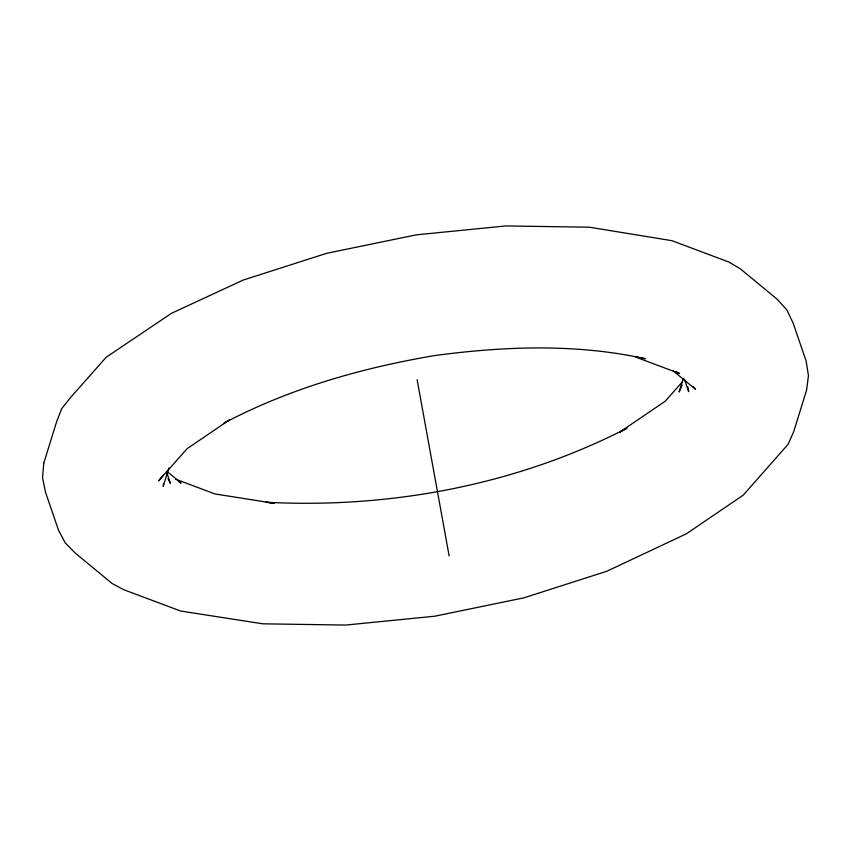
<?xml version="1.0" encoding="UTF-8"?>
<svg xmlns="http://www.w3.org/2000/svg" width="851" height="851" viewBox="0 0 851 851"><rect width="100%" height="100%" fill="white"/><g stroke="black" fill="none" stroke-linecap="round" stroke-linejoin="round"><path stroke-width="1.28" d="M163.477 483.623L163.254 486.272L168.924 467.997M683.279 378.589L679.109 392.034L682.162 385.109M163.36 474.911L158.648 480.836L187.06 448.732L227.951 420.915M682.576 381.61L665.248 401.193L619.751 432.138L625.964 428.84M229.196 419.883L224.09 423.032C289.819 388.407 361.675 367.94 434.68 355.558C504.579 346.219 575.957 343.517 645.249 358.718L636.793 357.058M627.027 428.191C516.366 485.059 389.992 508.738 266.097 502.239L274.245 503.313L214.973 493.952L175.636 479.198M635.601 357.037L679.566 373.525L676.162 371.493M178.795 481.857L181.114 483.091L166.881 471.348M673.29 370.951L695.544 389.311L692.927 386.386M168.041 478.847L170.487 483.474L166.658 472.273M684.417 379.227L688.661 391.662L687.895 386.843M417.128 379.716L449.168 556.043M43.773 463.157L42.55 477.73L45.475 492.091L58.464 530.088L65.208 542.832L75.292 553.118L112.151 583.52L123.778 589.722L180.614 611.029L262.831 623.815L345.772 625.059L434.776 616.209L523.78 597.87L606.72 571.298L686.417 533.79L743.263 495.122L788.132 444.265L793.738 431.574L806.599 390.098L808.45 375.578L806.142 361.122L793.143 323.103L786.952 310.062L777.325 299.35L740.327 268.831L729.009 262.087L671.875 240.663L589.328 227.196L505.866 225.941L416.299 234.844L326.72 253.3L243.258 280.043L171.572 313.253L106.269 357.186L70.346 397.779L61.708 408.629L56.666 421.575L43.773 463.157"/></g></svg>
